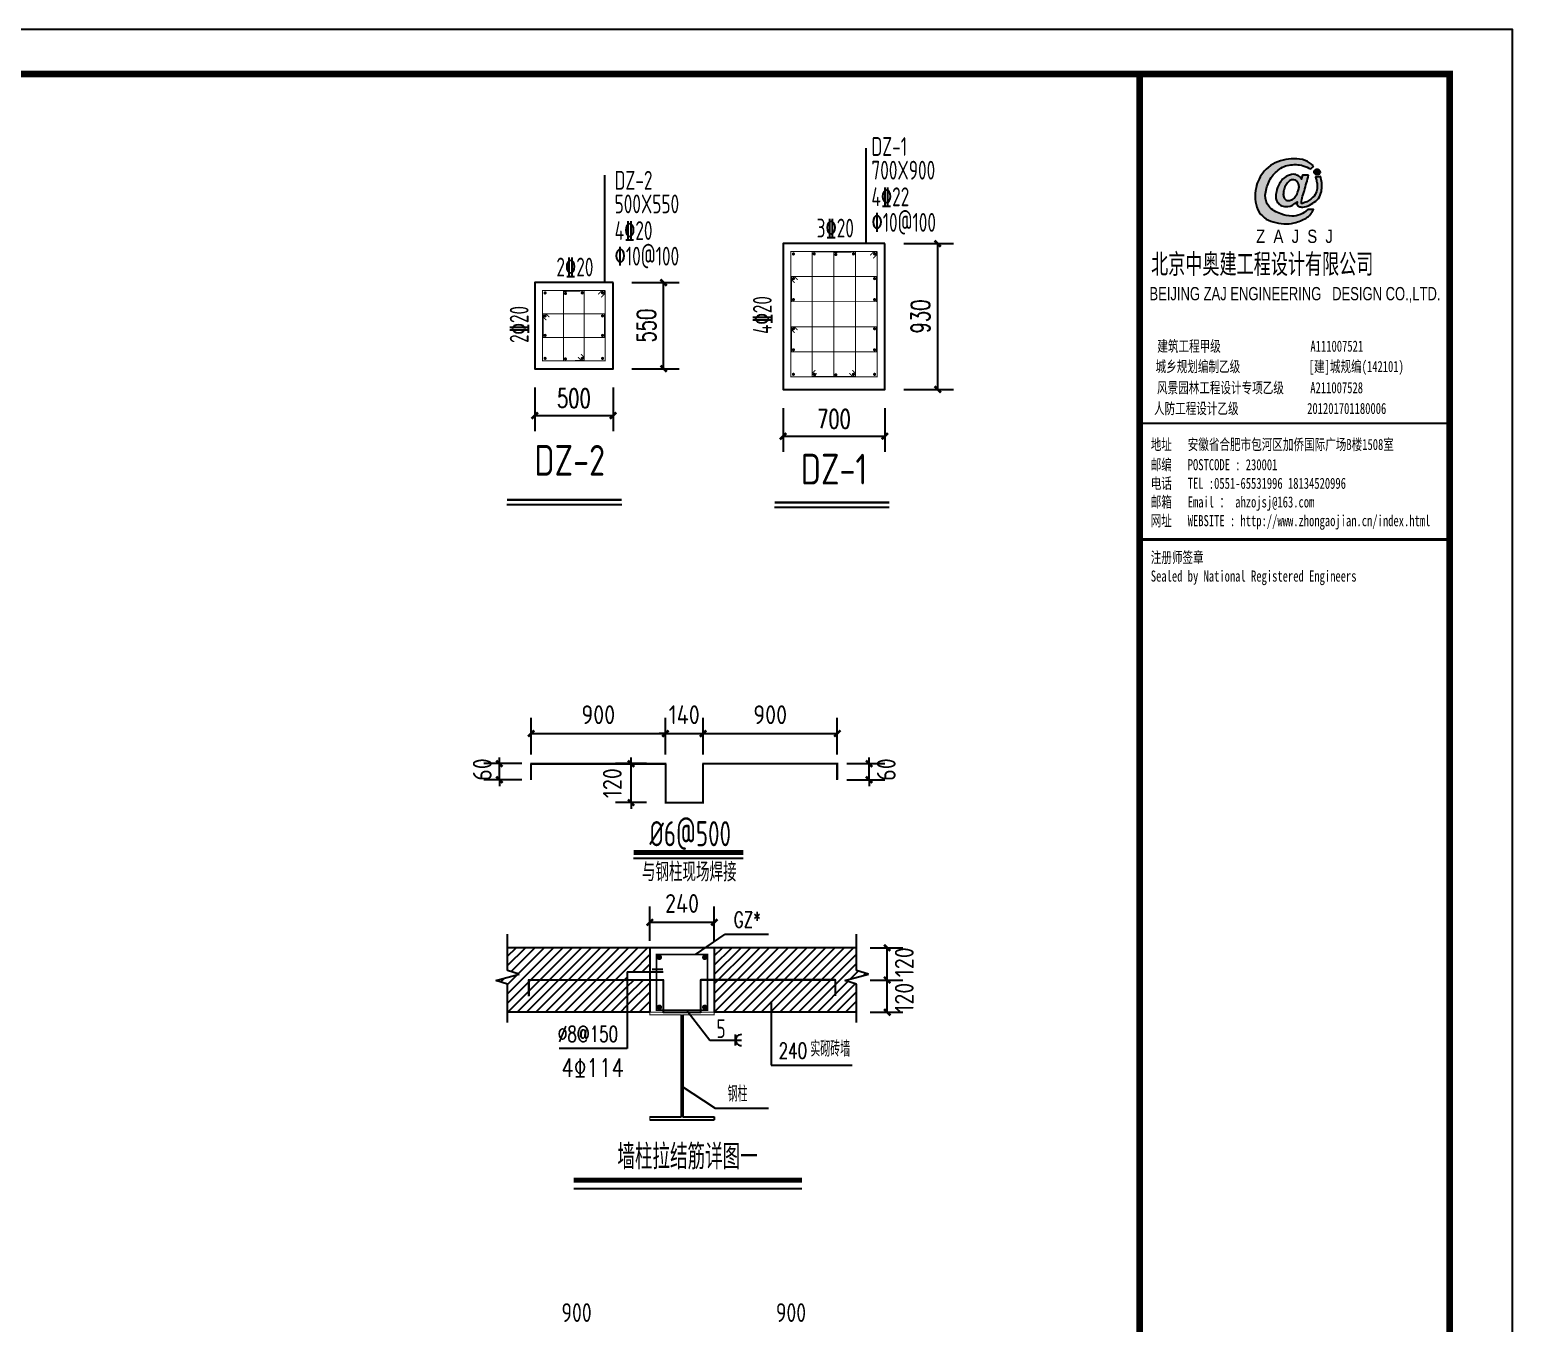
# Model space of a CAD drawing. Extents: x -33967 to 1773478, y -1022458 to -784650.
# Drawn here: x 462343 to 509667, y -979734 to -938458 of the extents above; entities that cross this region are included whole.
import ezdxf
from ezdxf.enums import TextEntityAlignment as Align

# ---------------------------------------------------------------- set-up
doc = ezdxf.new("R2010")
doc.units = 0
doc.header["$LTSCALE"] = 1000
doc.header["$MEASUREMENT"] = 0
for name, color, linetype in [('22', 1, 'Continuous'), ('AXIS', 3, 'Continuous'), ('COLU_DE', 7, 'Continuous'), ('COLU_DE_REIND', 1, 'Continuous'), ('COLU_DE_REINL', 1, 'Continuous'), ('COLU_DE_TEXT_JZ', 7, 'Continuous'), ('DIM_LEAD', 3, 'Continuous'), ('NUM', 7, 'Continuous'), ('OTHER', 7, 'Continuous'), ('PUB_DIM', 3, 'Continuous'), ('PUB_TEXT', 7, 'Continuous'), ('PUB_TITLE', 4, 'Continuous'), ('中粗线', 3, 'Continuous'), ('图签', 3, 'Continuous'), ('构造线', 7, 'Continuous'), ('特细线', 8, 'Continuous'), ('粗线', 5, 'Continuous'), ('细线', 9, 'Continuous')]:
    doc.layers.add(name, color=color, linetype=linetype)
doc.styles.add('_gyy_title_Arial', font='arial.ttf', dxfattribs={"width": 0.7})
doc.styles.add('_gyy_title_ST', font='', dxfattribs={"width": 0.8})
doc.styles.add('_TCH_DIM', font='SIMPLEX', dxfattribs={"bigfont": 'GBCBIG'})
doc.styles.add('_TCH_DIM_T3', font='SIMPLEX', dxfattribs={"width": 0.705882, "bigfont": 'GBCBIG'})
doc.styles.add('C', font='tssdeng.shx', dxfattribs={"height": 3, "bigfont": 'tssdchn.shx'})
doc.styles.add('DIM_FONT', font='SIMPLEX.shx', dxfattribs={"width": 0.7})
doc.styles.add('HZ', font='txt.shx', dxfattribs={"width": 0.8, "bigfont": '000hztxt.shx'})
doc.styles.get("Standard").update_dxf_attribs({"font": 'gbenor.shx', "bigfont": 'gbcbig.shx'})
doc.styles.add('STYLE1', font='tssdeng.shx', dxfattribs={"width": 0.75, "bigfont": 'tssdchn.shx'})
doc.styles.add('TSSD_Label', font='tssdeng.shx', dxfattribs={"width": 0.7, "bigfont": 'hztxt.shx'})
doc.styles.add('TSSD_Rein', font='Tssdeng.shx', dxfattribs={"width": 0.7, "bigfont": 'hztxt.shx'})
doc.styles.get('_gyy_title_ST').set_extended_font_data('SimSun')
doc.dimstyles.new('DIMN120', dxfattribs={"dimscale": 1.2, "dimtxt": 300, "dimasz": 100, "dimexe": 250, "dimexo": 300, "dimgap": 150, "dimtad": 1, "dimdec": 0, "dimzin": 0, "dimdsep": 46, "dimtxsty": 'Standard', "dimblk": 'ARCHTICK', "dimcen": 0.09, "dimclrt": 7, "dimadec": 0, "dimazin": 0, "dimtfac": 1, "dimtdec": 0, "dimtix": 1, "dimtmove": 2, "dimatfit": 3, "dimldrblk": 'ARCHTICK', "dimfxl": 1, "dimtolj": 1, "dimtzin": 0, "dimarcsym": 0})
doc.dimstyles.new('TCH-200-5', dxfattribs={"dimtxt": 595, "dimasz": 200, "dimexe": 500, "dimexo": 600, "dimgap": 252.5, "dimtad": 1, "dimdec": 0, "dimlfac": 0.2, "dimzin": 0, "dimdsep": 46, "dimtxsty": '_TCH_DIM_T3', "dimblk": 'ARCHTICK', "dimcen": 0.09, "dimclrd": 124, "dimclre": 124, "dimclrt": 7, "dimazin": 2, "dimtfac": 1, "dimtdec": 0, "dimtix": 1, "dimtmove": 2, "dimatfit": 3, "dimfxl": 1, "dimtolj": 1, "dimtzin": 0, "dimarcsym": 0})

# ---------------------------------------------------------------- blocks, each defined once
blk = doc.blocks.new('dd')
at = {"layer": '图签'}
h = blk.add_hatch(color=5, dxfattribs=at)
h.set_gradient(color1=(0, 0, 255), color2=(36, 36, 255), one_color=1, tint=0.57)
h.paths.add_polyline_path([(452, 1270, -0.093206), (531, 1562, -0.136321), (716, 1807, -0.161039), (988, 1948, -0.108591), (1307, 1935, -0.049497), (1479, 1861, 0.062627), (1539, 1932, 0.094388), (1351, 2056, 0.136326), (854, 2062, 0.161722), (430, 1810, 0.133661), (243, 1435, 0.158414), (286, 937, 0.22517), (632, 669, 0.138663), (1107, 646, 0.074676), (1375, 753, 0.125344), (1543, 944, 0.006312), (1413, 948, -0.090385), (1244, 833, -0.096745), (1053, 797, -0.073845), (803, 850, -0.140868), (530, 1020, -0.160753)])
h = blk.add_hatch(color=5, dxfattribs=at)
h.set_gradient(color1=(0, 0, 255), color2=(36, 36, 255), one_color=1, tint=0.57)
h.paths.add_polyline_path([(1306, 1289, 0.011169), (1334, 1370, 0.005807), (1431, 1724, 0.01105), (1292, 1724, 0.016796), (1267, 1634, 0.125943), (1203, 1704, 0.083806), (1120, 1739, 0.082879), (1047, 1739, -0.008503), (952, 1710, 0.060057), (844, 1628, 0.086078), (774, 1532, 0.099424), (705, 1347, 0.12153), (690, 1225, 0.102644), (719, 1122, 0.056648), (797, 1042, 0.092914), (913, 1013, 0.194578), (1098, 1064, -0.002562), (1175, 1122, 0.064354), (1167, 1068, 0.172385), (1207, 1017, 0.105458), (1300, 1002, 0.086567), (1454, 1046, 0.047674), (1592, 1136, 0.166359), (1692, 1274, 0.096748), (1728, 1431, 0.03151), (1728, 1548, 0.041815), (1700, 1691, 0.007654), (1588, 1673, -0.009919), (1610, 1585, -0.068269), (1624, 1482, -0.105336), (1605, 1352, -0.14652), (1528, 1223, -0.070486), (1434, 1151, -0.077937), (1341, 1103, -0.127098), (1272, 1084, -0.114215), (1267, 1129, -0.007609)])
h.paths.add_polyline_path([(865, 1245, -0.099994), (863, 1328, -0.050974), (888, 1427, -0.120527), (938, 1529, -0.043888), (1002, 1595, -0.08446), (1063, 1619, -0.147309), (1127, 1607, -0.037474), (1177, 1572, -0.06931), (1209, 1507, -0.067662), (1213, 1431, -0.02676), (1211, 1413, 0.017209), (1183, 1329, -0.048815), (1120, 1223, -0.139096), (1046, 1163, -0.097991), (944, 1153, -0.085394), (909, 1169, -0.149141)], flags=16)
h = blk.add_hatch(color=1, dxfattribs=at)
h.set_gradient(color1=(255, 0, 0), color2=(255, 0, 0), tint=0.57)
h.paths.add_polyline_path([(1557, 1818, 0.386553), (1564, 1757, 0.170676), (1604, 1736, 0.082224), (1657, 1743, 0.087509), (1686, 1766, 0.264235), (1694, 1804, 0.244333), (1636, 1850, 0.30271)])
blk.add_lwpolyline([(1539, 1932, 0.094388), (1351, 2056, 0.136326), (854, 2062, 0.161722), (430, 1810, 0.133661), (243, 1435, 0.158414), (286, 937, 0.22517), (632, 669, 0.138663), (1107, 646, 0.074676), (1375, 753, 0.125344), (1543, 944, 0.006312), (1413, 948, -0.090385), (1244, 833, -0.096745), (1053, 797, -0.073845), (803, 850, -0.140868), (530, 1020, -0.160753), (452, 1270, -0.093206), (531, 1562, -0.136321), (716, 1807, -0.161039), (988, 1948, -0.108591), (1307, 1935, -0.049497), (1479, 1861, 0.062627)], format="xyb", close=True, dxfattribs=at)
for points in [[(1431, 1724, 0.011041), (1292, 1724, 0.016796), (1267, 1634, 0.125943), (1203, 1704, 0.083806), (1120, 1739, 0.082879), (1047, 1739, -0.008503), (952, 1710, 0.060057), (844, 1628, 0.086078), (774, 1532, 0.099424), (705, 1347, 0.12153), (690, 1225, 0.102644), (719, 1122, 0.056648), (797, 1042, 0.092914), (913, 1013, 0.194578), (1098, 1064, -0.002562), (1175, 1122, 0.064354), (1167, 1068, 0.172385), (1207, 1017, 0.105458), (1300, 1002, 0.086567), (1454, 1046, 0.047674), (1592, 1136, 0.166359), (1692, 1274, 0.096748), (1728, 1431, 0.03151), (1728, 1548, 0.041815), (1700, 1691, 0.007654), (1588, 1673, -0.009919), (1610, 1585, -0.068269), (1624, 1482, -0.105336), (1605, 1352, -0.14652), (1528, 1223, -0.070486), (1434, 1151, -0.077937), (1341, 1103, -0.127098), (1272, 1084, -0.114215), (1267, 1129, -0.007609), (1306, 1289, 0.011169), (1334, 1370, 0.005782), (1430, 1722, 0.069025)], [(1694, 1804, 0.243958), (1636, 1850, 0.303117), (1557, 1818, 0.386553), (1564, 1757, 0.170676), (1604, 1736, 0.082224), (1657, 1743, 0.087509), (1686, 1766, 0.264235), (1694, 1804, -7.823139)], [(1213, 1431, 0.067662), (1209, 1507, 0.06931), (1177, 1572, 0.037474), (1127, 1607, 0.147309), (1063, 1619, 0.08446), (1002, 1595, 0.043888), (938, 1529, 0.120527), (888, 1427, 0.050974), (863, 1328, 0.099994), (865, 1245, 0.149141), (909, 1169, 0.085394), (944, 1153, 0.097991), (1046, 1163, 0.139096), (1120, 1223, 0.048815), (1183, 1329, -0.017209), (1211, 1413, 0.02676), (1213, 1431, 0.441273)]]:
    blk.add_lwpolyline(points, format="xyb", dxfattribs=at)
at = {"insert": (246, 492), "char_height": 300, "width": 8000, "attachment_point": 1, "style": 'HZ'}
blk.add_mtext('{\\fArial|b0|i0|c0|p32;Z  A  J  S  J}', dxfattribs=at)
blk = doc.blocks.new('*X1002')
at = {"color": 251}
for p, q in [((-3438, 1047, -716), (-3275, 1210, -716)), ((-3438, 868, -716), (-3095, 1210, -716)), ((-3438, 329, -716), (-2556, 1210, -716)), ((-3438, 149, -716), (-2377, 1210, -716)), ((-3431, -24, -716), (-2197, 1210, -716)), ((-3370, 756, -716), (-2916, 1210, -716)), ((-3252, -24, -716), (-2018, 1210, -716)), ((-3234, 713, -716), (-2736, 1210, -716)), ((-3072, -24, -716), (-1838, 1210, -716)), ((-2893, -24, -716), (-1658, 1210, -716)), ((-2713, -24, -716), (-1479, 1210, -716)), ((-2533, -24, -716), (-1299, 1210, -716)), ((-2354, -24, -716), (-1120, 1210, -716)), ((-2174, -24, -716), (-940, 1210, -716)), ((-1995, -24, -716), (-760, 1210, -716)), ((522, 1056, -716), (677, 1210, -716)), ((522, 876, -716), (856, 1210, -716)), ((522, 697, -716), (1036, 1210, -716)), ((522, 517, -716), (1215, 1210, -716)), ((522, 337, -716), (1395, 1210, -716)), ((522, 158, -716), (1575, 1210, -716)), ((522, -22, -716), (1754, 1210, -716)), ((699, -24, -716), (1934, 1210, -716)), ((879, -24, -716), (2113, 1210, -716)), ((1059, -24, -716), (2293, 1210, -716)), ((1238, -24, -716), (2473, 1210, -716)), ((1418, -24, -716), (2652, 1210, -716)), ((1598, -24, -716), (2832, 1210, -716)), ((1777, -24, -716), (3011, 1210, -716)), ((1957, -24, -716), (3191, 1210, -716)), ((-1041, 750, -716), (-712, 1079, -716)), ((-862, 750, -716), (-712, 899, -716)), ((2136, -24, -716), (3248, 1088, -716)), ((2316, -24, -716), (3248, 908, -716)), ((-3573, 553, -716), (-3498, 628, -716)), ((-3438, 508, -716), (-3251, 695, -716)), ((-1815, -24, -716), (-1144, 647, -716)), ((-1144, 468, -716), (-1018, 593, -716)), ((-1144, 288, -716), (-839, 593, -716)), ((3132, 613, -716), (3285, 766, -716)), ((3379, 680, -716), (3422, 723, -716)), ((-1635, -24, -716), (-1144, 468, -716)), ((-1456, -24, -716), (-1144, 288, -716)), ((-1144, 109, -716), (-712, 540, -716)), ((-1097, -24, -716), (-712, 360, -716)), ((2496, -24, -716), (3082, 563, -716)), ((2675, -24, -716), (3219, 520, -716)), ((2855, -24, -716), (3248, 369, -716)), ((-1276, -24, -716), (-1144, 109, -716)), ((-917, -24, -716), (-712, 181, -716)), ((-737, -24, -716), (-712, 1, -716)), ((3034, -24, -716), (3248, 190, -716)), ((3214, -24, -716), (3248, 10, -716))]:
    blk.add_line(p, q, dxfattribs=at)
blk = doc.blocks.new('_ArchTick')
at = {"color": 0, "linetype": 'ByBlock', "const_width": 0.4}
blk.add_lwpolyline([(-0.5, -0.5), (0.5, 0.5)], dxfattribs=at)
blk = doc.blocks.new('*D1022')
at = {"layer": 'Defpoints', "color": 0, "transparency": 16777216}
for p in [(522, 1698), (-712, 982), (522, 982)]:
    blk.add_point(p, dxfattribs=at)
at = {"layer": 'DIM_LEAD', "color": 0, "lineweight": -2, "transparency": 16777216}
for p, q in [((-712, 1342), (-712, 1998)), ((522, 1342), (522, 1998)), ((-712, 1698), (522, 1698))]:
    blk.add_line(p, q, dxfattribs=at)
at = {"layer": 'DIM_LEAD', "color": 0, "lineweight": -2, "transparency": 16777216, "xscale": 120, "yscale": 120, "zscale": 120, "rotation": 180}
blk.add_blockref('_ArchTick', (-712, 1698), dxfattribs=at)
at = {"layer": 'DIM_LEAD', "color": 0, "lineweight": -2, "transparency": 16777216, "xscale": 120, "yscale": 120, "zscale": 120}
blk.add_blockref('_ArchTick', (522, 1698), dxfattribs=at)
at = {"layer": 'DIM_LEAD', "color": 7, "transparency": 16777216, "insert": (-95, 2058), "char_height": 360, "attachment_point": 5}
blk.add_mtext('\\A1;240', dxfattribs=at)
blk = doc.blocks.new('*D1023')
at = {"layer": 'Defpoints', "color": 0, "transparency": 16777216}
for p in [(3149, 1210), (3833, 1210), (3149, 593)]:
    blk.add_point(p, dxfattribs=at)
at = {"layer": 'DIM_LEAD', "color": 0, "lineweight": -2, "transparency": 16777216}
for p, q in [((3509, 1210), (4133, 1210)), ((3833, 593), (3833, 1210)), ((3509, 593), (4133, 593))]:
    blk.add_line(p, q, dxfattribs=at)
at = {"layer": 'DIM_LEAD', "color": 0, "lineweight": -2, "transparency": 16777216, "xscale": 120, "yscale": 120, "zscale": 120}
for p, rotation in [((3833, 1210), 90), ((3833, 593), 270)]:
    blk.add_blockref('_ArchTick', p, dxfattribs=dict(at, rotation=rotation))
at = {"layer": 'DIM_LEAD', "color": 7, "transparency": 16777216, "insert": (4160, 933), "char_height": 360, "attachment_point": 5, "rotation": 90}
blk.add_mtext('\\A1;120', dxfattribs=at)
blk = doc.blocks.new('*D1024')
at = {"layer": 'Defpoints', "color": 0, "transparency": 16777216}
for p in [(3149, 593), (3833, 593), (3149, -24)]:
    blk.add_point(p, dxfattribs=at)
at = {"layer": 'DIM_LEAD', "color": 0, "lineweight": -2, "transparency": 16777216}
for p, q in [((3509, 593), (4133, 593)), ((3833, -24), (3833, 593)), ((3509, -24), (4133, -24))]:
    blk.add_line(p, q, dxfattribs=at)
at = {"layer": 'DIM_LEAD', "color": 0, "lineweight": -2, "transparency": 16777216, "xscale": 120, "yscale": 120, "zscale": 120}
for p, rotation in [((3833, 593), 90), ((3833, -24), 270)]:
    blk.add_blockref('_ArchTick', p, dxfattribs=dict(at, rotation=rotation))
at = {"layer": 'DIM_LEAD', "color": 7, "transparency": 16777216, "insert": (4160, 254), "char_height": 360, "attachment_point": 5, "rotation": 90}
blk.add_mtext('\\A1;120', dxfattribs=at)
blk = doc.blocks.new('*D1004')
at = {"layer": 'Defpoints', "color": 0, "transparency": 16777216}
for p in [(-360, 1323), (-2931, 559), (-360, 559)]:
    blk.add_point(p, dxfattribs=at)
at = {"layer": 'DIM_LEAD', "color": 0, "lineweight": -2, "transparency": 16777216}
for p, q in [((-2931, 919), (-2931, 1623)), ((-360, 919), (-360, 1623)), ((-2931, 1323), (-360, 1323))]:
    blk.add_line(p, q, dxfattribs=at)
at = {"layer": 'DIM_LEAD', "color": 0, "lineweight": -2, "transparency": 16777216, "xscale": 120, "yscale": 120, "zscale": 120, "rotation": 180}
blk.add_blockref('_ArchTick', (-2931, 1323), dxfattribs=at)
at = {"layer": 'DIM_LEAD', "color": 0, "lineweight": -2, "transparency": 16777216, "xscale": 120, "yscale": 120, "zscale": 120}
blk.add_blockref('_ArchTick', (-360, 1323), dxfattribs=at)
at = {"layer": 'DIM_LEAD', "color": 7, "transparency": 16777216, "insert": (-1646, 1683), "char_height": 360, "attachment_point": 5}
blk.add_mtext('\\A1;900', dxfattribs=at)
blk = doc.blocks.new('*D1005')
at = {"layer": 'Defpoints', "color": 0, "transparency": 16777216}
for p in [(2931, 1323), (360, 559), (2931, 559)]:
    blk.add_point(p, dxfattribs=at)
at = {"layer": 'DIM_LEAD', "color": 0, "lineweight": -2, "transparency": 16777216}
for p, q in [((360, 919), (360, 1623)), ((2931, 919), (2931, 1623)), ((360, 1323), (2931, 1323))]:
    blk.add_line(p, q, dxfattribs=at)
at = {"layer": 'DIM_LEAD', "color": 0, "lineweight": -2, "transparency": 16777216, "xscale": 120, "yscale": 120, "zscale": 120, "rotation": 180}
blk.add_blockref('_ArchTick', (360, 1323), dxfattribs=at)
at = {"layer": 'DIM_LEAD', "color": 0, "lineweight": -2, "transparency": 16777216, "xscale": 120, "yscale": 120, "zscale": 120}
blk.add_blockref('_ArchTick', (2931, 1323), dxfattribs=at)
at = {"layer": 'DIM_LEAD', "color": 7, "transparency": 16777216, "insert": (1646, 1683), "char_height": 360, "attachment_point": 5}
blk.add_mtext('\\A1;900', dxfattribs=at)
blk = doc.blocks.new('*D1006')
at = {"layer": 'Defpoints', "color": 0, "transparency": 16777216}
for p in [(360, 1323), (-360, 559), (360, 559)]:
    blk.add_point(p, dxfattribs=at)
at = {"layer": 'DIM_LEAD', "color": 0, "lineweight": -2, "transparency": 16777216}
for p, q in [((-360, 919), (-360, 1623)), ((360, 919), (360, 1623)), ((-360, 1323), (-480, 1323)), ((-360, 1323), (360, 1323)), ((360, 1323), (480, 1323))]:
    blk.add_line(p, q, dxfattribs=at)
at = {"layer": 'DIM_LEAD', "color": 0, "lineweight": -2, "transparency": 16777216, "xscale": 120, "yscale": 120, "zscale": 120}
blk.add_blockref('_ArchTick', (-360, 1323), dxfattribs=at)
at = {"layer": 'DIM_LEAD', "color": 0, "lineweight": -2, "transparency": 16777216, "xscale": 120, "yscale": 120, "zscale": 120, "rotation": 180}
blk.add_blockref('_ArchTick', (360, 1323), dxfattribs=at)
at = {"layer": 'DIM_LEAD', "color": 7, "transparency": 16777216, "insert": (0, 1683), "char_height": 360, "attachment_point": 5}
blk.add_mtext('\\A1;140', dxfattribs=at)
blk = doc.blocks.new('*D1007')
at = {"layer": 'Defpoints', "color": 0, "transparency": 16777216}
for p in [(-1018, 746), (-360, 746), (-360, 0)]:
    blk.add_point(p, dxfattribs=at)
at = {"layer": 'DIM_LEAD', "color": 0, "lineweight": -2, "transparency": 16777216}
for p, q in [((-1018, 746), (-1018, 866)), ((-720, 746), (-1318, 746)), ((-1018, 0), (-1018, 746)), ((-720, 0), (-1318, 0)), ((-1018, 0), (-1018, -120))]:
    blk.add_line(p, q, dxfattribs=at)
at = {"layer": 'DIM_LEAD', "color": 0, "lineweight": -2, "transparency": 16777216, "xscale": 120, "yscale": 120, "zscale": 120}
for p, rotation in [((-1018, 746), 270), ((-1018, 0), 90)]:
    blk.add_blockref('_ArchTick', p, dxfattribs=dict(at, rotation=rotation))
at = {"layer": 'DIM_LEAD', "color": 7, "transparency": 16777216, "insert": (-1378, 373), "char_height": 360, "attachment_point": 5, "rotation": 90}
blk.add_mtext('\\A1;120', dxfattribs=at)
blk = doc.blocks.new('*D1008')
at = {"layer": 'Defpoints', "color": 0, "transparency": 16777216}
for p in [(-3540, 746), (-2753, 746), (-2753, 437)]:
    blk.add_point(p, dxfattribs=at)
at = {"layer": 'DIM_LEAD', "color": 0, "lineweight": -2, "transparency": 16777216}
for p, q in [((-3540, 746), (-3540, 866)), ((-3113, 746), (-3840, 746)), ((-3540, 437), (-3540, 746)), ((-3113, 437), (-3840, 437)), ((-3540, 437), (-3540, 317))]:
    blk.add_line(p, q, dxfattribs=at)
at = {"layer": 'DIM_LEAD', "color": 0, "lineweight": -2, "transparency": 16777216, "xscale": 120, "yscale": 120, "zscale": 120}
for p, rotation in [((-3540, 746), 270), ((-3540, 437), 90)]:
    blk.add_blockref('_ArchTick', p, dxfattribs=dict(at, rotation=rotation))
at = {"layer": 'DIM_LEAD', "color": 7, "transparency": 16777216, "insert": (-3868, 633), "char_height": 360, "attachment_point": 5, "rotation": 90}
blk.add_mtext('\\A1;60', dxfattribs=at)
blk = doc.blocks.new('*D1009')
at = {"layer": 'Defpoints', "color": 0, "transparency": 16777216}
for p in [(2753, 746), (3540, 746), (2753, 437)]:
    blk.add_point(p, dxfattribs=at)
at = {"layer": 'DIM_LEAD', "color": 0, "lineweight": -2, "transparency": 16777216}
for p, q in [((3540, 746), (3540, 866)), ((3113, 746), (3840, 746)), ((3540, 437), (3540, 746)), ((3113, 437), (3840, 437)), ((3540, 437), (3540, 317))]:
    blk.add_line(p, q, dxfattribs=at)
at = {"layer": 'DIM_LEAD', "color": 0, "lineweight": -2, "transparency": 16777216, "xscale": 120, "yscale": 120, "zscale": 120}
for p, rotation in [((3540, 746), 270), ((3540, 437), 90)]:
    blk.add_blockref('_ArchTick', p, dxfattribs=dict(at, rotation=rotation))
at = {"layer": 'DIM_LEAD', "color": 7, "transparency": 16777216, "insert": (3868, 633), "char_height": 360, "attachment_point": 5, "rotation": 90}
blk.add_mtext('\\A1;60', dxfattribs=at)
blk = doc.blocks.new('*D1025')
at = {"layer": 'AXIS', "color": 124, "lineweight": -2, "transparency": 16777216}
for p, q in [((490240, -945285), (491826, -945285)), ((491326, -949935), (491326, -945285)), ((490240, -949935), (491826, -949935))]:
    blk.add_line(p, q, dxfattribs=at)
at = {"layer": 'Defpoints', "color": 0, "transparency": 16777216}
for p in [(489640, -945285), (491326, -945285), (489640, -949935)]:
    blk.add_point(p, dxfattribs=at)
at = {"layer": 'AXIS', "color": 124, "lineweight": -2, "transparency": 16777216, "xscale": 200, "yscale": 200, "zscale": 200}
for p, rotation in [((491326, -945285), 90), ((491326, -949935), 270)]:
    blk.add_blockref('_ArchTick', p, dxfattribs=dict(at, rotation=rotation))
at = {"layer": 'AXIS', "color": 7, "transparency": 16777216, "insert": (490776, -947610), "char_height": 595, "attachment_point": 5, "rotation": 90, "style": '_TCH_DIM_T3'}
blk.add_mtext('\\A1;930', dxfattribs=at)
blk = doc.blocks.new('*D1043')
at = {"layer": 'AXIS', "color": 124, "lineweight": -2, "transparency": 16777216}
for p, q in [((486390, -950535), (486390, -951929)), ((489640, -950535), (489640, -951929)), ((486390, -951429), (489640, -951429))]:
    blk.add_line(p, q, dxfattribs=at)
at = {"layer": 'Defpoints', "color": 0, "transparency": 16777216}
for p in [(486390, -949935), (489640, -949935), (489640, -951429)]:
    blk.add_point(p, dxfattribs=at)
at = {"layer": 'AXIS', "color": 124, "lineweight": -2, "transparency": 16777216, "xscale": 200, "yscale": 200, "zscale": 200, "rotation": 180}
blk.add_blockref('_ArchTick', (486390, -951429), dxfattribs=at)
at = {"layer": 'AXIS', "color": 124, "lineweight": -2, "transparency": 16777216, "xscale": 200, "yscale": 200, "zscale": 200}
blk.add_blockref('_ArchTick', (489640, -951429), dxfattribs=at)
at = {"layer": 'AXIS', "color": 7, "transparency": 16777216, "insert": (488015, -950879), "char_height": 595, "attachment_point": 5, "style": '_TCH_DIM_T3'}
blk.add_mtext('\\A1;700', dxfattribs=at)
blk = doc.blocks.new('*D1026')
at = {"layer": 'AXIS', "color": 124, "lineweight": -2, "transparency": 16777216}
for p, q in [((481564, -946528), (483078, -946528)), ((482578, -949276), (482578, -946528)), ((481564, -949276), (483078, -949276))]:
    blk.add_line(p, q, dxfattribs=at)
at = {"layer": 'Defpoints', "color": 0, "transparency": 16777216}
for p in [(480964, -946528), (482578, -946528), (480964, -949276)]:
    blk.add_point(p, dxfattribs=at)
at = {"layer": 'AXIS', "color": 124, "lineweight": -2, "transparency": 16777216, "xscale": 200, "yscale": 200, "zscale": 200}
for p, rotation in [((482578, -946528), 90), ((482578, -949276), 270)]:
    blk.add_blockref('_ArchTick', p, dxfattribs=dict(at, rotation=rotation))
at = {"layer": 'AXIS', "color": 7, "transparency": 16777216, "insert": (482028, -947902), "char_height": 595, "attachment_point": 5, "rotation": 90, "style": '_TCH_DIM_T3'}
blk.add_mtext('\\A1;550', dxfattribs=at)
blk = doc.blocks.new('*D1044')
at = {"layer": 'AXIS', "color": 124, "lineweight": -2, "transparency": 16777216}
for p, q in [((478464, -949876), (478464, -951270)), ((480964, -949876), (480964, -951270)), ((478464, -950770), (480964, -950770))]:
    blk.add_line(p, q, dxfattribs=at)
at = {"layer": 'Defpoints', "color": 0, "transparency": 16777216}
for p in [(478464, -949276), (480964, -949276), (480964, -950770)]:
    blk.add_point(p, dxfattribs=at)
at = {"layer": 'AXIS', "color": 124, "lineweight": -2, "transparency": 16777216, "xscale": 200, "yscale": 200, "zscale": 200, "rotation": 180}
blk.add_blockref('_ArchTick', (478464, -950770), dxfattribs=at)
at = {"layer": 'AXIS', "color": 124, "lineweight": -2, "transparency": 16777216, "xscale": 200, "yscale": 200, "zscale": 200}
blk.add_blockref('_ArchTick', (480964, -950770), dxfattribs=at)
at = {"layer": 'AXIS', "color": 7, "transparency": 16777216, "insert": (479714, -950220), "char_height": 595, "attachment_point": 5, "style": '_TCH_DIM_T3'}
blk.add_mtext('\\A1;500', dxfattribs=at)
blk = doc.blocks.new('3')
at = {"layer": '22', "const_width": 33.6}
blk.add_lwpolyline([(-583.7, 1081.9), (393.4, 1081.9), (393.4, 16.2), (-583.7, 16.2)], close=True, dxfattribs=at)
blk.add_lwpolyline([(-3026.6, 284.7), (-3026.6, 593.3), (-455.1, 593.3), (-455.1, -23.9), (264.9, -23.9), (264.9, 593.3), (2836.3, 593.3), (2836.3, 290.3)], dxfattribs=at)
at = {"layer": 'DIM_LEAD'}
for p, q in [((164.6, 1081.9), (729.6, 1471.6, -716.3)), ((729.6, 1471.6, -716.3), (1558.7, 1471.6, -716.3)), ((-1143.7, 750), (-455.6, 750)), ((-1143.7, 750, -716.3), (-1143.7, -716, -716.3)), ((-666.4, 801.8), (-465.5, 801.8)), ((1613.1, 181.3, -716.3), (1613.1, -1037.5, -716.3)), ((-1143.7, -716, -716.3), (-2446.2, -716, -716.3)), ((1613.1, -1037.5, -716.3), (3161, -1037.5, -716.3)), ((-110.6, -1432, -716.3), (541.4, -1863.1, -716.3)), ((541.4, -1863.1, -716.3), (1558.7, -1863.1, -716.3))]:
    blk.add_line(p, q, dxfattribs=at)
at = {"layer": 'OTHER', "color": 9}
for p, q in [((-3438, 777.9), (-3438, 1468.3)), ((3247.7, 777.9), (3247.7, 1468.3)), ((-3664.3, 582.5), (-3211.7, 705.9)), ((-3438, 510.5), (-3664.3, 582.5)), ((-3211.7, 705.9), (-3438, 777.9)), ((3021.4, 582.5), (3474, 705.9)), ((3247.7, 510.5), (3021.4, 582.5)), ((3474, 705.9), (3247.7, 777.9)), ((-3438, -217.7), (-3438, 510.5)), ((3247.7, -217.7), (3247.7, 510.5))]:
    blk.add_line(p, q, dxfattribs=at)
at = {"layer": 'PUB_DIM', "const_width": 95.3}
blk.add_lwpolyline([(-2168.6, -3241.4), (2201.4, -3241.4)], dxfattribs=at)
at = {"layer": 'PUB_DIM'}
blk.add_lwpolyline([(-2168.6, -3395.7), (2201.4, -3395.7)], dxfattribs=at)
at = {"layer": '中粗线'}
for p, q in [((-110.6, -75.3), (-110.6, -2029.6)), ((-79.7, -75.3), (-79.7, -2029.6)), ((-712.3, -2029.6), (-110.6, -2029.6)), ((-712.3, -2081), (522, -2081)), ((-79.7, -2029.6), (522, -2029.6))]:
    blk.add_line(p, q, dxfattribs=at)
at = {"layer": '特细线'}
for p, q in [((0, 0), (435.3, -555.9)), ((435.3, -555.9), (1044.2, -555.9))]:
    blk.add_line(p, q, dxfattribs=at)
at = {"layer": '特细线', "const_width": 51.4}
for points in [[(-554.9, 1026.8, 1), (-503.4, 1026.8, 1)], [(364.6, 1026.8, -1), (313.2, 1026.8, -1)], [(-554.9, 71.2, -1), (-503.4, 71.2, -1)], [(364.6, 71.2, 1), (313.2, 71.2, 1)]]:
    blk.add_lwpolyline(points, format="xyb", close=True, dxfattribs=at)
at = {"layer": '粗线'}
for p, q in [((-3026.6, 593.3), (-455.1, 593.3)), ((-3026.6, 284.7), (-3026.6, 593.3)), ((-455.1, 593.3), (-455.1, -23.9)), ((2836.3, 593.3), (264.9, 593.3)), ((264.9, -23.9), (264.9, 593.3)), ((2836.3, 593.3), (2836.3, 290.3)), ((-455.1, -23.9), (264.9, -23.9))]:
    blk.add_line(p, q, dxfattribs=at)
at = {"layer": '细线'}
for p, q in [((3247.7, 1210.4), (-3438, 1210.4)), ((-712.3, 1210.4), (-712.3, -23.9)), ((522, 1210.4), (522, -23.9)), ((-712.3, -23.9), (-3438, -23.9)), ((3247.7, -23.9), (522, -23.9)), ((929.4, -658.7), (929.4, -453)), ((522, -2029.6), (522, -2081))]:
    blk.add_line(p, q, dxfattribs=at)
at = {"layer": '细线', "const_width": 20.6}
blk.add_lwpolyline([(522, -2081), (-712.3, -2081), (-712.3, -2029.6), (-110.6, -2029.6), (-110.6, -75.3), (-712.3, -75.3), (-712.3, -23.9), (522, -23.9), (522, -75.3), (-79.7, -75.3), (-79.7, -2029.6), (522, -2029.6), (522, -2081)], dxfattribs=at)
at = {"layer": '细线'}
blk.add_arc((1032.9, -555.9), 103.5, 83.7479, 276.2521, dxfattribs=at)
at = {"color": 251}
blk.add_blockref('*X1002', (0, 0), dxfattribs=at)
at = {"style": 'TSSD_Label', "width": 0.7}
blk.add_text('墙柱拉结筋详图一', height=480, dxfattribs=at).set_placement((-1333.5, -3029.9))
at = {"layer": 'PUB_TEXT'}
for s, height, style, width, p in [('GZ*', 300, '_TCH_DIM', 0.705882, (895.6, 1597.6, -716.3)), ('%%c8@150', 300, '_TCH_DIM', 0.705882, (-2473, -590, -716.3)), ('实砌砖墙', 300, '_TCH_DIM', 0.705882, (2361.3, -874.7, -716.3)), ('240', 300, '_TCH_DIM', 0.705882, (1755.3, -911.5, -716.3)), ('4%%131114', 350, 'DIM_FONT', 0.8, (-2407, -1262, -716.3)), ('钢柱', 300, '_TCH_DIM', 0.705882, (777.5, -1737.1, -716.3))]:
    blk.add_text(s, height=height, dxfattribs=dict(at, style=style, width=width)).set_placement(p)
at = {"layer": '细线', "style": 'STYLE1', "width": 0.7}
blk.add_text('5', height=360, dxfattribs=at).set_placement((564.5, -517.7))
at = {"layer": 'DIM_LEAD'}
dim = blk.add_aligned_dim(p1=(-712.3, 982.3, -716.3), p2=(522, 982.3, -716.3), distance=716, text='240', dimstyle='DIMN120', dxfattribs=at)
dim.commit()
dim.dimension.update_dxf_attribs({"geometry": '*D1022', "text_midpoint": (-95.1, 2058.2, -716.3)})
for base, p1, p2, picture, middle in [((3832.5, 1210.4, -716.3), (3148.6, 593.3, -716.3), (3148.6, 1210.4, -716.3), '*D1023', (4160.2, 933, -716.3)), ((3832.5, 593.3, -716.3), (3148.6, -23.9, -716.3), (3148.6, 593.3, -716.3), '*D1024', (4160.2, 253.6, -716.3))]:
    dim = blk.add_linear_dim(base=base, p1=p1, p2=p2, angle=90, text='120', dimstyle='DIMN120', dxfattribs=at)
    dim.commit()
    dim.dimension.update_dxf_attribs({"geometry": picture, "text_midpoint": middle, "dimtype": 129})
blk = doc.blocks.new('4')
at = {"layer": '22', "const_width": 33.6}
blk.add_lwpolyline([(2931.4, 437.1), (2931.5, 745.7), (360, 745.7), (360, 0), (-360, 0), (-360, 745.7), (-2931.4, 745.7), (-2931.4, 437.1)], dxfattribs=at)
at = {"layer": 'PUB_DIM'}
blk.add_line((-970.1, -1063.5), (1128.7, -1063.5), dxfattribs=at)
at = {"layer": 'PUB_DIM', "const_width": 95.3}
blk.add_lwpolyline([(-970.1, -955.5), (1128.7, -955.5)], dxfattribs=at)
at = {"layer": '粗线'}
for p, q in [((-2931.4, 745.7), (-360, 745.7)), ((-2931.4, 437.1), (-2931.4, 745.7)), ((-360, 745.7), (-360, 0)), ((360, 0), (360, 745.7)), ((2931.5, 745.7), (360, 745.7)), ((2931.4, 437.1), (2931.4, 745.7)), ((-360, 0), (360, 0))]:
    blk.add_line(p, q, dxfattribs=at)
at = {"layer": '中粗线', "style": 'STYLE1', "width": 0.7}
blk.add_text('%%c6@500', height=480, dxfattribs=at).set_placement((-667, -834.5))
at = {"layer": '细线'}
blk.add_text('与钢柱现场焊接', height=360, dxfattribs=at).set_placement((-812, -1508.2))
at = {"layer": 'DIM_LEAD'}
for p1, p2, distance, text, picture, middle in [((-2931.4, 559, -1432.7), (-360, 559, -1432.7), 764, '900', '*D1004', (-1645.7, 1683, -1432.7)), ((-360, 559, -1432.7), (360, 559, -1432.7), 764, '140', '*D1006', (0, 1683, -1432.7)), ((360, 559, -1432.7), (2931.4, 559, -1432.7), 764, '900', '*D1005', (1645.7, 1683, -1432.7)), ((-360, 0, -1432.7), (-360, 745.7, -1432.7), 658.3, '120', '*D1007', (-1378.3, 372.9, -1432.7))]:
    dim = blk.add_aligned_dim(p1=p1, p2=p2, distance=distance, text=text, dimstyle='DIMN120', dxfattribs=at)
    dim.commit()
    dim.dimension.update_dxf_attribs({"geometry": picture, "text_midpoint": middle})
for base, p1, p2, picture, middle in [((-3540.3, 745.7, -1432.7), (-2753.5, 437.1, -1432.7), (-2753.5, 745.7, -1432.7), '*D1008', (-3868, 632.8, -1432.7)), ((3540.3, 745.7, -1432.7), (2753.5, 437.1, -1432.7), (2753.5, 745.7, -1432.7), '*D1009', (3868, 632.8, -1432.7))]:
    dim = blk.add_linear_dim(base=base, p1=p1, p2=p2, angle=90, text='60', dimstyle='DIMN120', dxfattribs=at)
    dim.commit()
    dim.dimension.update_dxf_attribs({"geometry": picture, "text_midpoint": middle, "dimtype": 129})

msp = doc.modelspace()

# ---------------------------------------------------------------- linework, layer by layer
at = {"layer": 'AXIS'}
for p, q in [((489044.1, -945284.9, -1193.9), (489044.1, -942243.5, -1193.9)), ((480692.6, -943103, -1193.9), (480692.6, -946527.5, -1193.9))]:
    msp.add_line(p, q, dxfattribs=at)
at = {"layer": 'COLU_DE', "elevation": -1193.9}
for points in [[(489640.5, -945284.9), (486390.5, -945284.9), (486390.5, -949934.9), (489640.5, -949934.9)], [(480963.9, -946527.5), (478463.9, -946527.5), (478463.9, -949275.9), (480963.9, -949275.9)]]:
    msp.add_lwpolyline(points, close=True, dxfattribs=at)
at = {"layer": 'COLU_DE_REIND', "const_width": 50, "elevation": -1193.9}
for points in [[(486695.5, -945614.9, 1), (486745.5, -945614.9, 1)], [(487358, -945614.9, 1), (487408, -945614.9, 1)], [(488100.5, -945631.5, -1), (488050.5, -945631.5, -1)], [(488662.9, -945614.9, -1), (488612.9, -945614.9, -1)], [(489285.5, -945614.9, 1), (489335.5, -945614.9, 1)], [(486695.5, -946401.5, -1), (486745.5, -946401.5, -1)], [(489285.5, -946401.5, -1), (489335.5, -946401.5, -1)], [(478770.5, -946859.1, 1), (478820.5, -946859.1, 1)], [(479468.9, -946875.7, -1), (479418.9, -946875.7, -1)], [(480003.9, -946859.1, -1), (479953.9, -946859.1, -1)], [(480602.3, -946859.1, 1), (480652.3, -946859.1, 1)], [(486695.5, -947071.5, -1), (486745.5, -947071.5, -1)], [(489285.5, -947071.5, -1), (489335.5, -947071.5, -1)], [(478770.5, -947592.5, -1), (478820.5, -947592.5, -1)], [(480602.3, -947592.5, -1), (480652.3, -947592.5, -1)], [(478770.5, -948212.5, -1), (478820.5, -948212.5, -1)], [(480602.3, -948212.5, -1), (480652.3, -948212.5, -1)], [(486695.5, -948001.5, -1), (486745.5, -948001.5, -1)], [(489285.5, -948001.5, -1), (489335.5, -948001.5, -1)], [(486695.5, -948671.5, -1), (486745.5, -948671.5, -1)], [(489285.5, -948671.5, -1), (489335.5, -948671.5, -1)], [(478770.5, -948945.9, 1), (478820.5, -948945.9, 1)], [(479468.9, -948962.5, -1), (479418.9, -948962.5, -1)], [(480003.9, -948945.9, -1), (479953.9, -948945.9, -1)], [(480602.3, -948945.9, 1), (480652.3, -948945.9, 1)], [(486695.5, -949454.9, 1), (486745.5, -949454.9, 1)], [(487358, -949454.9, 1), (487408, -949454.9, 1)], [(488100.5, -949471.5, -1), (488050.5, -949471.5, -1)], [(488662.9, -949454.9, -1), (488612.9, -949454.9, -1)], [(489285.5, -949454.9, 1), (489335.5, -949454.9, 1)]]:
    msp.add_lwpolyline(points, format="xyb", close=True, dxfattribs=at)
at = {"layer": 'COLU_DE_REINL', "const_width": 30, "elevation": -1193.9}
for points in [[(489266.1, -945751.2), (489375.5, -945641.9), (489375.5, -945533.3), (486638.9, -945533.3), (486638.9, -949536.5), (489392.1, -949536.5), (489392.1, -945549.9), (489283.5, -945549.9), (489174.2, -945659.3)], [(487421.9, -949324.1), (487318, -949428), (487318, -949519.9), (488702.9, -949519.9), (488702.9, -945549.9), (487318, -945549.9), (487318, -949519.9), (487409.9, -949519.9), (487453.8, -949416)], [(488599, -949324.1), (488702.9, -949428), (488702.9, -949519.9), (488010.5, -949536.5), (488010.5, -945566.5), (488702.9, -945549.9), (488702.9, -949519.9), (488611, -949519.9), (488507.1, -949416)], [(486759.3, -946532.4), (486655.5, -946428.5), (486655.5, -946336.5), (489375.5, -946336.5), (489375.5, -947136.5), (486655.5, -947136.5), (486655.5, -946336.5), (486747.4, -946336.5), (486851.3, -946440.4)], [(480582.9, -946995.4), (480692.3, -946886.1), (480692.3, -946777.5), (478713.9, -946777.5), (478713.9, -949027.5), (480708.9, -949027.5), (480708.9, -946794.1), (480600.4, -946794.1), (480491, -946903.5)], [(479940, -948815.1), (480043.9, -948919), (480043.9, -949010.9), (479378.9, -949027.5), (479378.9, -946810.7), (480043.9, -946794.1), (480043.9, -949010.9), (479952, -949010.9), (479848.1, -948907)], [(478834.4, -947723.4), (478730.5, -947619.5), (478730.5, -947527.5), (480692.3, -947527.5), (480692.3, -948277.5), (478730.5, -948277.5), (478730.5, -947527.5), (478822.4, -947527.5), (478926.3, -947631.4)], [(486759.3, -948132.4), (486655.5, -948028.5), (486655.5, -947936.5), (489375.5, -947936.5), (489375.5, -948736.5), (486655.5, -948736.5), (486655.5, -947936.5), (486747.4, -947936.5), (486851.3, -948040.4)]]:
    msp.add_lwpolyline(points, dxfattribs=at)
at = {"layer": 'NUM', "const_width": 75, "elevation": -1193.9}
for points in [[(477578.3, -953459.5), (481239.9, -953459.5)], [(486117.8, -953543.5), (489779.4, -953543.5)]]:
    msp.add_lwpolyline(points, dxfattribs=at)
at = {"layer": 'NUM', "elevation": -1193.9}
for points in [[(477578.3, -953609.5), (481239.9, -953609.5)], [(486117.8, -953693.5), (489779.4, -953693.5)]]:
    msp.add_lwpolyline(points, dxfattribs=at)
at = {"layer": 'PUB_TITLE'}
msp.add_line((497767.6, -951018.5), (507666.6, -951018.5), dxfattribs=at)
msp.add_lwpolyline([(390866.6, -1022458.4), (509666.6, -1022458.4), (509666.6, -938458.4), (390866.6, -938458.4)], close=True, dxfattribs=at)
at = {"layer": 'PUB_TITLE', "const_width": 212.1}
for points in [[(393686.9, -1021044.2), (393686.9, -939872.6), (507666.6, -939872.6), (507666.6, -1021044.2)], [(497767.6, -939872.6), (507666.6, -939872.6), (507666.6, -1021044.2), (497767.6, -1021044.2)]]:
    msp.add_lwpolyline(points, close=True, dxfattribs=at)
at = {"layer": 'PUB_TITLE', "const_width": 99}
msp.add_lwpolyline([(497767.6, -954724.1), (507666.6, -954724.1)], dxfattribs=at)

# ---------------------------------------------------------------- block references
at = {"layer": '图签', "xscale": 1.414139999943435, "yscale": 1.414139999943435, "zscale": 1.414139999943435}
msp.add_blockref('dd', (501141.1, -945535.3), dxfattribs=at)
at = {"layer": '构造线', "xscale": 1.666666666744277, "yscale": 1.666666666744277, "zscale": 1.666666666744277}
for name, p in [('4', (483236.1, -963120.5)), ('3', (483324.8, -969767.9))]:
    msp.add_blockref(name, p, dxfattribs=at)

# ---------------------------------------------------------------- texts
at = {"color": 1, "insert": (498135.8, -945596.3), "char_height": 718.199, "width": 9393.636, "attachment_point": 1, "style": 'HZ'}
msp.add_mtext('北京中奥建工程设计有限公司', dxfattribs=at)
at = {"layer": 'COLU_DE_TEXT_JZ', "style": 'TSSD_Rein', "width": 0.7}
for s, height, p in [('DZ-1', 599.99, (489210.7, -942486.4, -1193.9)), ('700X900', 599.99, (489210.7, -943241.1, -1193.9)), ('DZ-2', 599.99, (481013.8, -943563.4, -1193.9)), ('4%%13222', 599.99, (489210.7, -944090.6, -1193.9)), ('500X550', 599.99, (481013.8, -944318.1, -1193.9)), ('4%%13220', 599.99, (481013.8, -945167.6, -1193.9)), ('%%13010@100', 599.985, (489210.7, -944907.5, -1193.9)), ('%%13010@100', 599.985, (481013.8, -945984.4, -1193.9))]:
    msp.add_text(s, height=height, dxfattribs=at).set_placement(p)
for s, p in [('3%%13220', (488056.1, -944788.3, -1193.9)), ('2%%13220', (479746.6, -946032.5, -1193.9))]:
    msp.add_text(s, height=600, dxfattribs=at).set_placement(p, align=Align.MIDDLE)
for s, p in [('2%%13220', (477967.3, -947863.6, -1193.9)), ('4%%13220', (485727.7, -947563.3, -1193.9))]:
    msp.add_text(s, height=600, rotation=90, dxfattribs=at).set_placement(p, align=Align.MIDDLE)
at = {"layer": 'PUB_TEXT', "style": 'C', "width": 0.8}
for s, p in [('DZ-2', (478453, -952982.7, -1193.9)), ('DZ-1', (486957.5, -953264.2, -1193.9))]:
    msp.add_text(s, height=980, dxfattribs=at).set_placement(p, align=Align.BOTTOM_LEFT)
for p in [(479317.1, -979691.1, -1193.9), (486160.2, -979691.1, -1193.9)]:
    msp.add_text('900', height=600, dxfattribs=at).set_placement(p)
at = {"layer": 'PUB_TITLE', "width": 0.7}
for s, height, style, p in [('BEIJING ZAJ ENGINEERING   DESIGN CO.,LTD.', 424.242, '_gyy_title_Arial', (502728.7, -947093.5)), ('建筑工程甲级                 A111007521             ', 353.535, '_gyy_title_ST', (502714.4, -948731.8)), ('城乡规划编制乙级             [建]城规编(142101)', 353.535, '_gyy_title_ST', (502242.4, -949380.4)), ('风景园林工程设计专项乙级     A211007528           ', 353.535, '_gyy_title_ST', (502538.5, -950058.6)), ('人防工程设计乙级             201201701180006', 353.535, '_gyy_title_ST', (501935.6, -950720.2))]:
    msp.add_text(s, height=height, dxfattribs=dict(at, style=style)).set_placement(p, align=Align.CENTER)
at = {"layer": 'PUB_TITLE', "style": '_gyy_title_ST', "width": 0.7}
for s, height, p in [('地址   安徽省合肥市包河区加侨国际广场B楼1508室', 353.535, (498125.4, -951868.8)), ('邮编   POSTCODE : 230001', 353.535, (498125.4, -952514.6)), ('电话   TEL :0551-65531996 18134520996', 353.535, (498125.4, -953108.5)), ('邮箱   Email ： ahzojsj@163.com', 353.535, (498125.4, -953702.5)), ('网址   WEBSITE : http://www.zhongaojian.cn/index.html', 353.535, (498125.4, -954299.9)), ('注册师签章', 353.53, (498125.4, -955473.6)), ('Sealed by National Registered Engineers', 353.535, (498127.3, -956067.6))]:
    msp.add_text(s, height=height, dxfattribs=at).set_placement(p)

# ---------------------------------------------------------------- dimensions: what is measured, and where the dimension line sits
at = {"layer": 'AXIS'}
dim = msp.add_aligned_dim(p1=(489640.5, -949934.9, -1193.9), p2=(489640.5, -945284.9, -1193.9), distance=-1685.3, text='930', dimstyle='TCH-200-5', dxfattribs=at)
dim.commit()
dim.dimension.update_dxf_attribs({"geometry": '*D1025', "text_midpoint": (490775.8, -947609.9, -1193.9)})
dim = msp.add_aligned_dim(p1=(480963.9, -949275.9, -1193.9), p2=(480963.9, -946527.5, -1193.9), distance=-1613.7, dimstyle='TCH-200-5', dxfattribs=at)
dim.commit()
dim.dimension.update_dxf_attribs({"geometry": '*D1026', "text_midpoint": (482027.6, -947901.7, -1193.9)})
dim = msp.add_linear_dim(base=(480963.9, -950769.8, -1193.9), p1=(478463.9, -949275.9, -1193.9), p2=(480963.9, -949275.9, -1193.9), dimstyle='TCH-200-5', dxfattribs=at)
dim.commit()
dim.dimension.update_dxf_attribs({"geometry": '*D1044', "text_midpoint": (479713.9, -950219.8, -1193.9)})
dim = msp.add_linear_dim(base=(489640.5, -951428.8, -1193.9), p1=(486390.5, -949934.9, -1193.9), p2=(489640.5, -949934.9, -1193.9), text='700', dimstyle='TCH-200-5', dxfattribs=at)
dim.commit()
dim.dimension.update_dxf_attribs({"geometry": '*D1043', "text_midpoint": (488015.5, -950878.8, -1193.9)})

doc.saveas('drawing.dxf')
